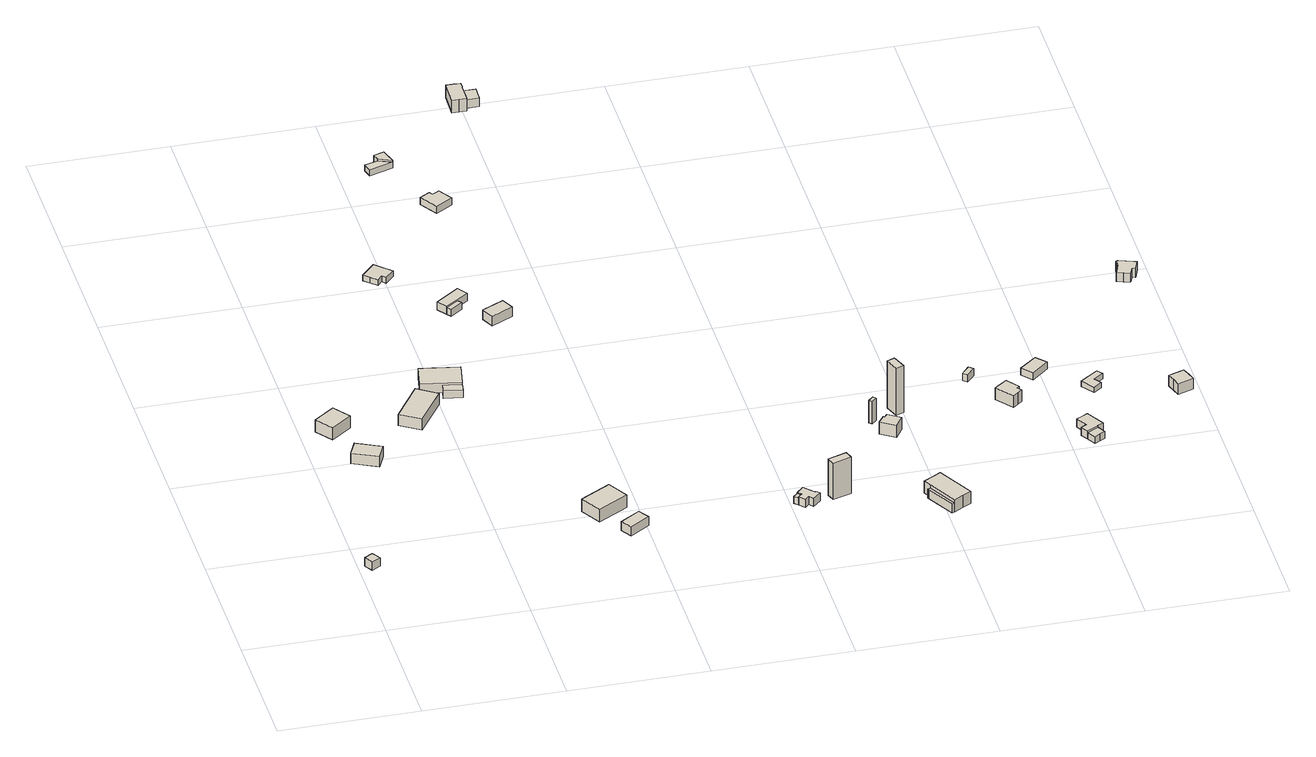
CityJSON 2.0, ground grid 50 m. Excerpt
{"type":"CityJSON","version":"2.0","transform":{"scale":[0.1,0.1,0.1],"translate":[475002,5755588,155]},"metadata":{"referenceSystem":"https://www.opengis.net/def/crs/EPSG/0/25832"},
"CityObjects":{
"building1":{"type":"Building","attributes":{"Gemeindeschluessel":"05711000","BezugspunktDach":"2000","function":"31001_9998","measuredHeight":4.08},"address":[{"country":"Germany","locality":"Bielefeld","thoroughfareNumber":"493","thoroughfareName":"Senner Hellweg"}],"geometry":[{"type":"Solid","lod":"1","boundaries":[[[[0,1,2,3]],[[4,5,6,7]],[[4,7,3,2]],[[5,4,2,1]],[[6,5,1,0]],[[7,6,0,3]]]]}]},
"building2":{"type":"Building","attributes":{"Gemeindeschluessel":"05711000","BezugspunktDach":"2000","function":"31001_1310","measuredHeight":6.43},"address":[{"country":"Germany","locality":"Bielefeld","thoroughfareNumber":"119","thoroughfareName":"Senner Hellweg"}],"geometry":[{"type":"Solid","lod":"1","boundaries":[[[[8,9,10,11]],[[12,13,14,15]],[[12,15,11,10]],[[13,12,10,9]],[[14,13,9,8]],[[15,14,8,11]]]]}]},
"building3":{"type":"Building","attributes":{"Gemeindeschluessel":"05711000","BezugspunktDach":"2000","function":"31001_9998","measuredHeight":4.5},"address":[{"country":"Germany","locality":"Bielefeld","thoroughfareNumber":"120","thoroughfareName":"Senner Hellweg"}],"geometry":[{"type":"Solid","lod":"1","boundaries":[[[[16,17,18,19]],[[20,21,22,23]],[[20,23,19,18]],[[21,20,18,17]],[[22,21,17,16]],[[23,22,16,19]]]]}]},
"building4":{"type":"Building","attributes":{"Gemeindeschluessel":"05711000","BezugspunktDach":"2000","function":"31001_1310","measuredHeight":6.27},"address":[{"country":"Germany","locality":"Bielefeld","thoroughfareNumber":"122","thoroughfareName":"Senner Hellweg"}],"geometry":[{"type":"Solid","lod":"1","boundaries":[[[[24,25,26,27]],[[28,29,30,31]],[[28,31,27,26]],[[29,28,26,25]],[[30,29,25,24]],[[31,30,24,27]]]]}]},
"building5":{"type":"Building","attributes":{"Gemeindeschluessel":"05711000","function":"31001_1310"},"address":[{"country":"Germany","locality":"Bielefeld","thoroughfareNumber":"121","thoroughfareName":"Senner Hellweg"}],"children":["building5-1","building5-2"]},
"building5-1":{"type":"BuildingPart","attributes":{"BezugspunktDach":"2000","measuredHeight":4.22},"parents":["building5"],"geometry":[{"type":"Solid","lod":"1","boundaries":[[[[32,33,34,35]],[[36,37,38,39]],[[36,39,35,34]],[[37,36,34,33]],[[38,37,33,32]],[[39,38,32,35]]]]}]},
"building5-2":{"type":"BuildingPart","attributes":{"BezugspunktDach":"2000","measuredHeight":3.16},"parents":["building5"],"geometry":[{"type":"Solid","lod":"1","boundaries":[[[[40,41,42,43]],[[44,45,46,36]],[[44,36,43,42]],[[45,44,42,41]],[[46,45,41,40]],[[36,46,40,43]]]]}]},
"building6":{"type":"Building","attributes":{"Gemeindeschluessel":"05711000","BezugspunktDach":"2000","function":"31001_1310","measuredHeight":2.78},"address":[{"country":"Germany","locality":"Bielefeld","thoroughfareNumber":"125","thoroughfareName":"Senner Hellweg"}],"geometry":[{"type":"Solid","lod":"1","boundaries":[[[[47,48,49,50,51,52,53,54]],[[55,56,57,58,59,60,61,62]],[[55,62,54,53]],[[56,55,53,52]],[[57,56,52,51]],[[58,57,51,50]],[[59,58,50,49]],[[60,59,49,48]],[[61,60,48,47]],[[62,61,47,54]]]]}]},
"building7":{"type":"Building","attributes":{"Gemeindeschluessel":"05766056","BezugspunktDach":"2000","function":"31001_1010","measuredHeight":7.17},"address":[{"country":"Germany","locality":"Oerlinghausen","thoroughfareNumber":"3","thoroughfareName":"Brandsmühle"}],"geometry":[{"type":"Solid","lod":"1","boundaries":[[[[63,64,65,66]],[[67,68,69,70]],[[67,70,66,65]],[[68,67,65,64]],[[69,68,64,63]],[[70,69,63,66]]]]}]},
"building8":{"type":"Building","attributes":{"Gemeindeschluessel":"05766056","BezugspunktDach":"2000","function":"31001_2000","measuredHeight":4.49},"address":[{"country":"Germany","locality":"Oerlinghausen","thoroughfareNumber":"3","thoroughfareName":"Brandsmühle"}],"geometry":[{"type":"Solid","lod":"1","boundaries":[[[[71,72,73,74]],[[75,76,77,78]],[[75,78,74,73]],[[76,75,73,72]],[[77,76,72,71]],[[78,77,71,74]]]]}]},
"building9":{"type":"Building","attributes":{"Gemeindeschluessel":"05711000","function":"31001_9998"},"address":[{"country":"Germany"}],"children":["building9-1","building9-2"]},
"building9-1":{"type":"BuildingPart","attributes":{"BezugspunktDach":"2000","measuredHeight":3.4},"parents":["building9"],"geometry":[{"type":"Solid","lod":"1","boundaries":[[[[79,80,81,82]],[[83,84,85,86]],[[83,86,82,81]],[[84,83,81,80]],[[85,84,80,79]],[[86,85,79,82]]]]}]},
"building9-2":{"type":"BuildingPart","attributes":{"BezugspunktDach":"2000","measuredHeight":2.83},"parents":["building9"],"geometry":[{"type":"Solid","lod":"1","boundaries":[[[[87,88,89,90]],[[91,83,92,93]],[[91,93,90,89]],[[83,91,89,88]],[[92,83,88,87]],[[93,92,87,90]]]]}]},
"building10":{"type":"Building","attributes":{"Gemeindeschluessel":"05711000","BezugspunktDach":"2000","function":"31001_1310","measuredHeight":5.78},"address":[{"country":"Germany","locality":"Bielefeld","thoroughfareNumber":"124","thoroughfareName":"Senner Hellweg"}],"geometry":[{"type":"Solid","lod":"1","boundaries":[[[[94,95,96,97]],[[98,99,100,101]],[[98,101,97,96]],[[99,98,96,95]],[[100,99,95,94]],[[101,100,94,97]]]]}]},
"building11":{"type":"Building","attributes":{"Gemeindeschluessel":"05711000","function":"31001_1310"},"address":[{"country":"Germany","locality":"Bielefeld","thoroughfareNumber":"126","thoroughfareName":"Senner Hellweg"}],"children":["building11-1","building11-2"]},
"building11-1":{"type":"BuildingPart","attributes":{"BezugspunktDach":"2000","measuredHeight":2.49},"parents":["building11"],"geometry":[{"type":"Solid","lod":"1","boundaries":[[[[102,103,104,105]],[[106,107,108,109]],[[106,109,105,104]],[[107,106,104,103]],[[108,107,103,102]],[[109,108,102,105]]]]}]},
"building11-2":{"type":"BuildingPart","attributes":{"BezugspunktDach":"2000","measuredHeight":3.24},"parents":["building11"],"geometry":[{"type":"Solid","lod":"1","boundaries":[[[[110,111,112,113]],[[109,108,114,115]],[[109,115,113,112]],[[108,109,112,111]],[[114,108,111,110]],[[115,114,110,113]]]]}]},
"building12":{"type":"Building","attributes":{"Gemeindeschluessel":"05711000","BezugspunktDach":"2000","function":"31001_1310","measuredHeight":2.72},"address":[{"country":"Germany","locality":"Bielefeld","thoroughfareNumber":"127","thoroughfareName":"Senner Hellweg"}],"geometry":[{"type":"Solid","lod":"1","boundaries":[[[[116,117,118,119,120,121]],[[122,123,124,125,126,127]],[[122,127,121,120]],[[123,122,120,119]],[[124,123,119,118]],[[125,124,118,117]],[[126,125,117,116]],[[127,126,116,121]]]]}]},
"building13":{"type":"Building","attributes":{"Gemeindeschluessel":"05766056","BezugspunktDach":"2000","function":"51009_1610","measuredHeight":2.81},"address":[{"country":"Germany"}],"geometry":[{"type":"Solid","lod":"1","boundaries":[[[[128,129,130,131]],[[132,133,134,135]],[[132,135,131,130]],[[133,132,130,129]],[[134,133,129,128]],[[135,134,128,131]]]]}]},
"building14":{"type":"Building","attributes":{"Gemeindeschluessel":"05766056","BezugspunktDach":"2000","function":"31001_1312","measuredHeight":3.14},"address":[{"country":"Germany","locality":"Oerlinghausen","thoroughfareNumber":"1015","thoroughfareName":"Brandsmühle"}],"geometry":[{"type":"Solid","lod":"1","boundaries":[[[[136,137,138,139,140,141,142,143,144,145]],[[146,147,148,149,150,151,132,135,134,152]],[[146,152,145,144]],[[147,146,144,143]],[[148,147,143,142]],[[149,148,142,141]],[[150,149,141,140]],[[151,150,140,139]],[[132,151,139,138]],[[135,132,138,137]],[[134,135,137,136]],[[152,134,136,145]]]]}]},
"building15":{"type":"Building","attributes":{"Gemeindeschluessel":"05766056","BezugspunktDach":"2000","function":"31001_2000","measuredHeight":14.7},"address":[{"country":"Germany","locality":"Oerlinghausen","thoroughfareNumber":"1015","thoroughfareName":"Brandsmühle"}],"geometry":[{"type":"Solid","lod":"1","boundaries":[[[[153,154,155,156]],[[157,158,159,160]],[[157,160,156,155]],[[158,157,155,154]],[[159,158,154,153]],[[160,159,153,156]]]]}]},
"building16":{"type":"Building","attributes":{"Gemeindeschluessel":"05711000","function":"31001_1310"},"address":[{"country":"Germany","locality":"Bielefeld","thoroughfareNumber":"128","thoroughfareName":"Senner Hellweg"}],"children":["building16-1","building16-2"]},
"building16-1":{"type":"BuildingPart","attributes":{"BezugspunktDach":"2000","measuredHeight":5.66},"parents":["building16"],"geometry":[{"type":"Solid","lod":"1","boundaries":[[[[161,162,163,164,165,166,167,168,169]],[[170,171,172,173,174,175,176,177,178]],[[170,178,169,168]],[[171,170,168,167]],[[172,171,167,166]],[[173,172,166,165]],[[174,173,165,164]],[[175,174,164,163]],[[176,175,163,162]],[[177,176,162,161]],[[178,177,161,169]]]]}]},
"building16-2":{"type":"BuildingPart","attributes":{"BezugspunktDach":"2000","measuredHeight":3.85},"parents":["building16"],"geometry":[{"type":"Solid","lod":"1","boundaries":[[[[179,180,181,182,183]],[[184,172,171,170,185]],[[184,185,183,182]],[[172,184,182,181]],[[171,172,181,180]],[[170,171,180,179]],[[185,170,179,183]]]]}]},
"building17":{"type":"Building","attributes":{"Gemeindeschluessel":"05766056","function":"31001_1312"},"address":[{"country":"Germany","locality":"Oerlinghausen","thoroughfareNumber":"1014","thoroughfareName":"Brandsmühle"}],"children":["building17-1","building17-2"]},
"building17-1":{"type":"BuildingPart","attributes":{"BezugspunktDach":"2000","measuredHeight":6.07},"parents":["building17"],"geometry":[{"type":"Solid","lod":"1","boundaries":[[[[186,187,188,189,190,191,192,193,194]],[[195,196,197,198,199,200,201,202,203]],[[195,203,194,193]],[[196,195,193,192]],[[197,196,192,191]],[[198,197,191,190]],[[199,198,190,189]],[[200,199,189,188]],[[201,200,188,187]],[[202,201,187,186]],[[203,202,186,194]]]]}]},
"building17-2":{"type":"BuildingPart","attributes":{"BezugspunktDach":"2000","measuredHeight":3.66},"parents":["building17"],"geometry":[{"type":"Solid","lod":"1","boundaries":[[[[204,205,206,207,208]],[[209,210,211,196,195]],[[209,195,208,207]],[[210,209,207,206]],[[211,210,206,205]],[[196,211,205,204]],[[195,196,204,208]]]]}]},
"building18":{"type":"Building","attributes":{"Gemeindeschluessel":"05766056","BezugspunktDach":"2100","function":"31001_2000","measuredHeight":9},"address":[{"country":"Germany","locality":"Oerlinghausen","thoroughfareNumber":"1013","thoroughfareName":"Brandsmühle"}],"geometry":[{"type":"Solid","lod":"1","boundaries":[[[[212,213,214,215]],[[216,217,218,219]],[[216,219,215,214]],[[217,216,214,213]],[[218,217,213,212]],[[219,218,212,215]]]]}]},
"building19":{"type":"Building","attributes":{"Gemeindeschluessel":"05766056","BezugspunktDach":"2000","function":"31001_1312","measuredHeight":4.91},"address":[{"country":"Germany","locality":"Oerlinghausen","thoroughfareNumber":"1013","thoroughfareName":"Brandsmühle"}],"geometry":[{"type":"Solid","lod":"1","boundaries":[[[[220,221,222,223,224,225]],[[226,227,228,229,230,231]],[[226,231,225,224]],[[227,226,224,223]],[[228,227,223,222]],[[229,228,222,221]],[[230,229,221,220]],[[231,230,220,225]]]]}]},
"building20":{"type":"Building","attributes":{"Gemeindeschluessel":"05766056","BezugspunktDach":"2100","function":"31001_2000","measuredHeight":19.02},"address":[{"country":"Germany","locality":"Oerlinghausen","thoroughfareNumber":"1013","thoroughfareName":"Brandsmühle"}],"geometry":[{"type":"Solid","lod":"1","boundaries":[[[[232,233,234,235]],[[236,237,238,239]],[[236,239,235,234]],[[237,236,234,233]],[[238,237,233,232]],[[239,238,232,235]]]]}]},
"building21":{"type":"Building","attributes":{"Gemeindeschluessel":"05766056","BezugspunktDach":"2000","function":"31001_2000","measuredHeight":2.9},"address":[{"country":"Germany","locality":"Oerlinghausen","thoroughfareNumber":"1009","thoroughfareName":"Brandsmühle"}],"geometry":[{"type":"Solid","lod":"1","boundaries":[[[[240,241,242,243]],[[244,245,246,247]],[[244,247,243,242]],[[245,244,242,241]],[[246,245,241,240]],[[247,246,240,243]]]]}]},
"building22":{"type":"Building","attributes":{"Gemeindeschluessel":"05766056","BezugspunktDach":"2000","function":"31001_1312","measuredHeight":6.45},"address":[{"country":"Germany","locality":"Oerlinghausen","thoroughfareNumber":"1011","thoroughfareName":"Brandsmühle"}],"geometry":[{"type":"Solid","lod":"1","boundaries":[[[[248,249,250,251,252,253,254,255]],[[256,257,258,259,260,261,262,263]],[[256,263,255,254]],[[257,256,254,253]],[[258,257,253,252]],[[259,258,252,251]],[[260,259,251,250]],[[261,260,250,249]],[[262,261,249,248]],[[263,262,248,255]]]]}]},
"building23":{"type":"Building","attributes":{"Gemeindeschluessel":"05766056","function":"31001_1312"},"address":[{"country":"Germany","locality":"Oerlinghausen","thoroughfareNumber":"1012","thoroughfareName":"Brandsmühle"}],"children":["building23-1","building23-2"]},
"building23-1":{"type":"BuildingPart","attributes":{"BezugspunktDach":"2000","measuredHeight":5.61},"parents":["building23"],"geometry":[{"type":"Solid","lod":"1","boundaries":[[[[264,265,266,267,268,269,270,271,272]],[[273,274,275,276,277,278,279,280,281]],[[273,281,272,271]],[[274,273,271,270]],[[275,274,270,269]],[[276,275,269,268]],[[277,276,268,267]],[[278,277,267,266]],[[279,278,266,265]],[[280,279,265,264]],[[281,280,264,272]]]]}]},
"building23-2":{"type":"BuildingPart","attributes":{"BezugspunktDach":"2000","measuredHeight":3.26},"parents":["building23"],"geometry":[{"type":"Solid","lod":"1","boundaries":[[[[282,283,284,285,286,287]],[[288,273,289,281,290,291]],[[288,291,287,286]],[[273,288,286,285]],[[289,273,285,284]],[[281,289,284,283]],[[290,281,283,282]],[[291,290,282,287]]]]}]},
"building24":{"type":"Building","attributes":{"Gemeindeschluessel":"05766056","BezugspunktDach":"2000","function":"31001_1312","measuredHeight":3.93},"address":[{"country":"Germany","locality":"Oerlinghausen","thoroughfareNumber":"1009","thoroughfareName":"Brandsmühle"}],"geometry":[{"type":"Solid","lod":"1","boundaries":[[[[292,293,294,295]],[[296,297,298,299]],[[296,299,295,294]],[[297,296,294,293]],[[298,297,293,292]],[[299,298,292,295]]]]}]},
"building25":{"type":"Building","attributes":{"Gemeindeschluessel":"05766056","BezugspunktDach":"2000","function":"31001_2000","measuredHeight":2.12},"address":[{"country":"Germany","locality":"Oerlinghausen","thoroughfareNumber":"1010","thoroughfareName":"Brandsmühle"}],"geometry":[{"type":"Solid","lod":"1","boundaries":[[[[300,301,302,303,304,305]],[[306,307,308,309,310,311]],[[306,311,305,304]],[[307,306,304,303]],[[308,307,303,302]],[[309,308,302,301]],[[310,309,301,300]],[[311,310,300,305]]]]}]},
"building26":{"type":"Building","attributes":{"Gemeindeschluessel":"05766056","BezugspunktDach":"2000","function":"31001_1312","measuredHeight":5.58},"address":[{"country":"Germany","locality":"Oerlinghausen","thoroughfareNumber":"1010","thoroughfareName":"Brandsmühle"}],"geometry":[{"type":"Solid","lod":"1","boundaries":[[[[312,313,314,315,316,317,318]],[[319,320,321,322,323,324,325]],[[319,325,318,317]],[[320,319,317,316]],[[321,320,316,315]],[[322,321,315,314]],[[323,322,314,313]],[[324,323,313,312]],[[325,324,312,318]]]]}]},
"building27":{"type":"Building","attributes":{"Gemeindeschluessel":"05766056","BezugspunktDach":"2000","function":"31001_1312","measuredHeight":4.69},"address":[{"country":"Germany","locality":"Oerlinghausen","thoroughfareNumber":"1008","thoroughfareName":"Brandsmühle"}],"geometry":[{"type":"Solid","lod":"1","boundaries":[[[[326,327,328,329,330,331,332,333,334,335,336,337,338,339]],[[340,341,342,343,344,345,346,347,348,349,350,351,352,353]],[[340,353,339,338]],[[341,340,338,337]],[[342,341,337,336]],[[343,342,336,335]],[[344,343,335,334]],[[345,344,334,333]],[[346,345,333,332]],[[347,346,332,331]],[[348,347,331,330]],[[349,348,330,329]],[[350,349,329,328]],[[351,350,328,327]],[[352,351,327,326]],[[353,352,326,339]]]]}]}
},
"vertices":[
[50,393,47],[19,375,47],[38,344,47],[69,362,47],[38,344,13],[19,375,13],[50,393,13],[69,362,13],
[82,1073,187],[7,1017,187],[53,956,187],[127,1012,187],[53,956,139],[7,1017,139],[82,1073,139],[127,1012,139],
[114,902,151],[87,846,151],[177,803,151],[204,859,151],[177,803,110],[87,846,110],[114,902,110],[204,859,110],
[394,1183,143],[302,1046,143],[373,1000,143],[465,1136,143],[373,1000,98],[302,1046,98],[394,1183,98],[465,1136,98],
[436,1311,134],[419,1218,134],[560,1193,134],[577,1286,134],[560,1193,97],[419,1218,97],[436,1311,97],[577,1286,97],
[494,1204,128],[488,1170,128],[554,1158,128],[560,1193,128],[554,1158,97],[488,1170,97],[494,1204,97],
[450,1886,167],[429,1906,167],[379,1854,167],[400,1834,167],[422,1814,167],[440,1833,167],[452,1820,167],[484,1854,167],[452,1820,144],[440,1833,144],[422,1814,144],[400,1834,144],[379,1854,144],[429,1906,144],[450,1886,144],[484,1854,144],
[919,598,52],[810,535,52],[853,460,52],[962,522,52],[853,460,1],[810,535,1],[919,598,1],[962,522,1],
[979,426,46],[908,380,46],[932,341,46],[1004,387,46],[932,341,10],[908,380,10],[979,426,10],[1004,387,10],
[675,1728,147],[589,1665,147],[614,1631,147],[700,1692,147],[614,1631,116],[589,1665,116],[675,1728,116],[700,1692,116],
[658,1662,144],[614,1631,144],[626,1615,144],[670,1646,144],[626,1615,116],[658,1662,116],[670,1646,116],
[808,1631,140],[730,1593,140],[750,1548,140],[829,1586,140],[750,1548,101],[730,1593,101],[808,1631,101],[829,1586,101],
[583,2470,194],[535,2456,194],[545,2424,194],[630,2450,194],[545,2424,170],[535,2456,170],[583,2470,170],[630,2450,170],
[576,2494,202],[583,2470,202],[630,2450,202],[613,2505,202],[576,2494,170],[613,2505,170],
[716,2239,188],[707,2252,188],[671,2230,188],[712,2164,188],[773,2202,188],[741,2254,188],[773,2202,160],[712,2164,160],[671,2230,160],[707,2252,160],[716,2239,160],[741,2254,160],
[1479,229,166],[1463,215,166],[1476,201,166],[1491,216,166],[1476,201,138],[1463,215,138],[1479,229,138],[1491,216,138],
[1479,229,170],[1491,216,170],[1476,201,170],[1495,181,170],[1510,195,170],[1524,180,170],[1553,207,170],[1540,221,170],[1537,218,170],[1504,254,170],[1537,218,138],[1540,221,138],[1553,207,138],[1524,180,138],[1510,195,138],[1495,181,138],[1504,254,138],
[1652,247,291],[1585,225,291],[1595,195,291],[1662,217,291],[1595,195,144],[1585,225,144],[1652,247,144],[1662,217,144],
[931,2816,222],[905,2817,222],[902,2723,222],[928,2722,222],[953,2721,222],[954,2738,222],[955,2794,222],[956,2794,222],[956,2815,222],[956,2794,172],[955,2794,172],[954,2738,172],[953,2721,172],[928,2722,172],[902,2723,172],[905,2817,172],[931,2816,172],[956,2815,172],
[956,2794,206],[955,2794,206],[954,2738,206],[1001,2737,206],[1003,2792,206],[1001,2737,172],[1003,2792,172],
[2032,41,207],[1960,176,207],[1927,158,207],[1915,151,207],[1915,150,207],[1895,139,207],[1910,112,207],[1967,5,207],[2000,23,207],[1967,5,159],[1910,112,159],[1895,139,159],[1915,150,159],[1915,151,159],[1927,158,159],[1960,176,159],[2032,41,159],[2000,23,159],
[1910,112,195],[1899,107,195],[1903,101,195],[1957,0,195],[1967,5,195],[1957,0,159],[1903,101,159],[1899,107,159],
[1836,620,243],[1819,603,243],[1828,594,243],[1846,610,243],[1828,594,153],[1819,603,153],[1836,620,153],[1846,610,153],
[1860,547,206],[1856,551,206],[1835,523,206],[1887,489,206],[1915,532,206],[1870,561,206],[1915,532,157],[1887,489,157],[1835,523,157],[1856,551,157],[1860,547,157],[1870,561,157],
[1927,684,344],[1899,673,344],[1918,623,344],[1946,633,344],[1918,623,154],[1899,673,154],[1927,684,154],[1946,633,154],
[2219,831,165],[2191,799,165],[2206,785,165],[2235,817,165],[2206,785,136],[2191,799,136],[2219,831,136],[2235,817,136],
[2345,591,208],[2333,607,208],[2342,614,208],[2307,660,208],[2279,639,208],[2261,625,208],[2309,563,208],[2327,577,208],[2309,563,161],[2261,625,161],[2279,639,161],[2307,660,161],[2342,614,161],[2333,607,161],[2345,591,161],[2327,577,161],
[2543,330,202],[2564,341,202],[2526,410,202],[2505,398,202],[2484,387,202],[2507,345,202],[2487,334,202],[2502,307,202],[2542,329,202],[2502,307,169],[2487,334,169],[2507,345,169],[2484,387,169],[2505,398,169],[2526,410,169],[2564,341,169],[2543,330,169],[2542,329,169],
[2559,297,197],[2542,329,197],[2522,318,197],[2502,307,197],[2520,275,197],[2539,286,197],[2520,275,169],[2522,318,169],[2559,297,169],[2539,286,169],
[2447,821,173],[2385,770,173],[2418,731,173],[2480,784,173],[2418,731,145],[2385,770,145],[2447,821,145],[2480,784,145],
[2602,622,190],[2638,648,190],[2623,669,190],[2557,621,190],[2591,575,190],[2621,597,190],[2591,575,168],[2557,621,168],[2623,669,168],[2638,648,168],[2602,622,168],[2621,597,168],
[2904,522,227],[2894,550,227],[2856,537,227],[2837,531,227],[2847,502,227],[2856,474,227],[2913,493,227],[2856,474,184],[2847,502,184],[2837,531,184],[2856,537,184],[2894,550,184],[2904,522,184],[2913,493,184],
[2843,1266,209],[2839,1268,209],[2835,1258,209],[2839,1256,209],[2835,1244,209],[2838,1243,209],[2822,1199,209],[2845,1190,209],[2868,1182,209],[2879,1211,209],[2891,1207,209],[2906,1247,209],[2870,1260,209],[2844,1269,209],[2870,1260,174],[2906,1247,174],[2891,1207,174],[2879,1211,174],[2868,1182,174],[2845,1190,174],[2822,1199,174],[2838,1243,174],[2835,1244,174],[2839,1256,174],[2835,1258,174],[2839,1268,174],[2843,1266,174],[2844,1269,174]
]}
